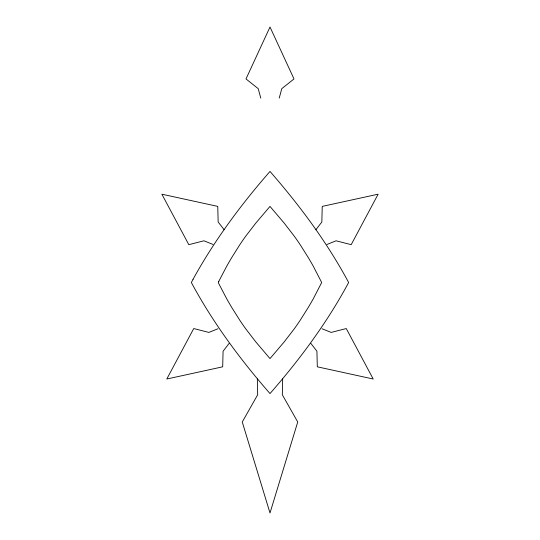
<?xml version="1.0" encoding="UTF-8"?>
<svg xmlns="http://www.w3.org/2000/svg" width="540" height="540" viewBox="0 0 540 540"><rect width="100%" height="100%" fill="white"/><g stroke="black" fill="none" stroke-linecap="round" stroke-linejoin="round"><path stroke-width="0.81" d="M282.67 378.965L282.326 394.774L297.736 421.983L270 513L242.264 421.983L257.675 394.774L257.33 378.965M279.221 98.111L281.786 88.661L293.996 78.934L270 27L246.004 78.934L258.215 88.661L260.779 98.111M315.853 229.75L321.847 222.001L322.238 206.395L378.128 194.197L351.189 244.667L336.069 240.8L326.984 244.458M229.068 343.467L223.081 351.216L222.689 366.815L166.793 379.019L193.732 328.55L208.852 332.417L217.944 328.759M213.017 244.458L203.931 240.8L188.811 244.667L161.872 194.197L217.762 206.395L218.153 222.001L224.147 229.75M322.056 328.759L331.148 332.417L346.268 328.55L373.207 379.019L317.311 366.815L316.919 351.216L310.932 343.467M218.794 281.36L218.315 282.508L218.794 283.649L226.76 298.883A386.1 386.1 0 0 0 231.971 307.827L239.8 320.267A247.07 247.07 0 0 0 245.916 329.076L255.825 341.928L270 358.594L284.175 341.928L294.084 329.076A247.07 247.07 0 0 0 300.2 320.267L308.029 307.827A386.1 386.1 0 0 0 313.24 298.883L321.685 282.508L313.24 266.125A386.1 386.1 0 0 0 308.029 257.182L300.2 244.742A247.07 247.07 0 0 0 294.084 235.933L284.175 223.081L270 206.415L255.825 223.081L245.916 235.933A247.07 247.07 0 0 0 239.8 244.742L231.971 257.182A386.1 386.1 0 0 0 226.76 266.125L218.794 281.36M193.05 279.281L191.356 282.508C212.841 322.582 240.131 359.37 270 393.565C299.869 359.37 327.159 322.582 348.644 282.508C327.159 242.426 299.869 205.639 270 171.443C240.887 204.707 214.38 240.503 193.05 279.281"/></g></svg>
